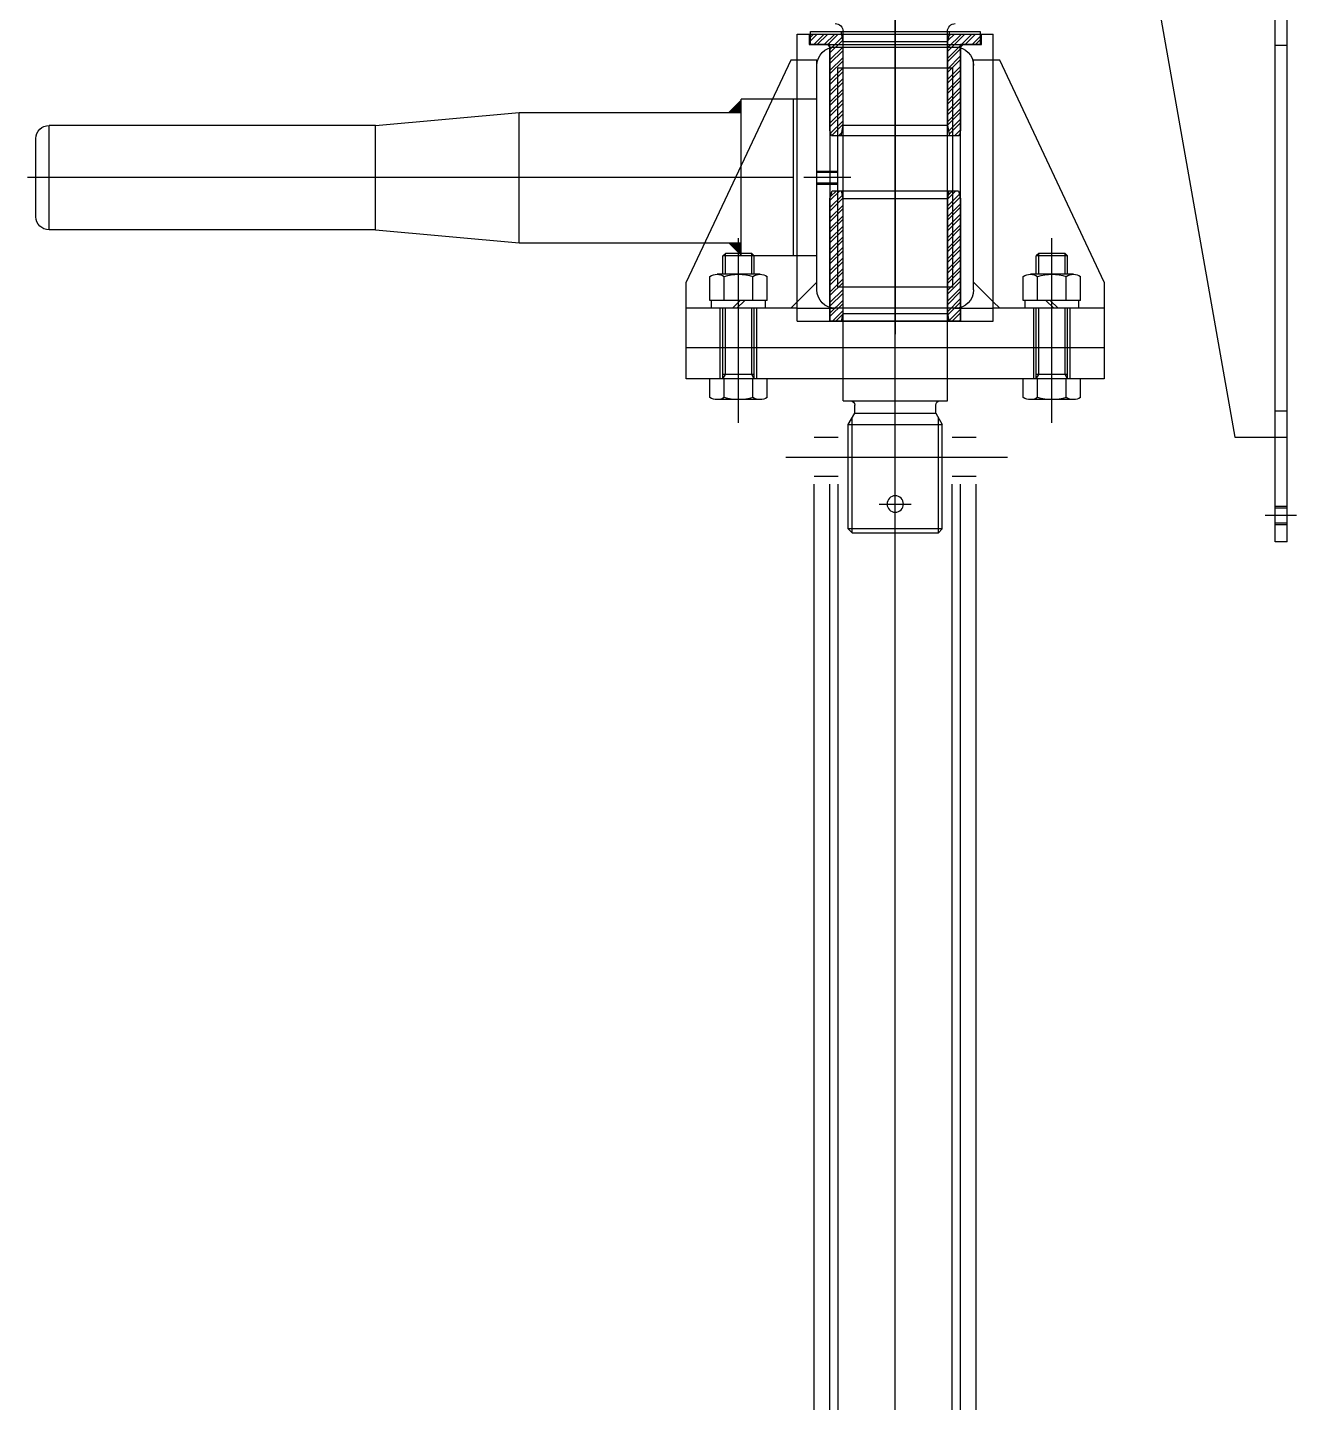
# Model space of a CAD drawing. Header units: millimetres. Extents: x 5349504 to 6791112, y -2212455 to -2153443.
# Drawn here: x 6344805 to 6345291, y -2190790 to -2190264 of the extents above; entities that cross this region are included whole.
import ezdxf
from ezdxf.xclip import XClip

# ---------------------------------------------------------------- set-up
doc = ezdxf.new("R2010")
doc.units = ezdxf.units.MM
doc.header["$LTSCALE"] = 400
doc.header["$XCLIPFRAME"] = 2
doc.linetypes.add('CEN', pattern=[62, 60, -1, 0, -1])
for name, color, linetype in [('5ELEV', 5, 'Continuous'), ('CEN', 1, 'CEN'), ('EQUIP', 8, 'Continuous'), ('GRND', 8, 'Continuous')]:
    doc.layers.add(name, color=color, linetype=linetype)

# ---------------------------------------------------------------- blocks, each defined once
blk = doc.blocks.new('A$C5CA50DE0')
at = {"layer": 'EQUIP'}
for p, q in [((32.5, 55), (32.5, 0)), ((52.5, 43.5), (12.5, 43.5)), ((52.5, 11.5), (12.5, 11.5))]:
    blk.add_line(p, q, dxfattribs=at)
blk.add_lwpolyline([(65, 47.5), (65, 42.5), (57.5, 42.5), (57.5, 9.5), (56.96, 7.5), (8.04, 7.5), (7.5, 9.5), (7.5, 42.5), (0, 42.5), (0, 47.5)], close=True, dxfattribs=at)
blk.add_lwpolyline([(11.79, 7.5), (12.5, 11.5), (12.5, 43.5), (11.79, 47.5, -0.002444)], format="xyb", dxfattribs=at)
blk.add_lwpolyline([(53.21, 47.5), (52.5, 43.5), (52.5, 11.5), (53.21, 7.5)], dxfattribs=at)
blk = doc.blocks.new('A$C21BF3C04')
at = {"layer": 'EQUIP'}
for p, q in [((25, 65), (25, 0)), ((45, 54.5), (5, 54.5)), ((45, 10.5), (5, 10.5))]:
    blk.add_line(p, q, dxfattribs=at)
blk.add_lwpolyline([(50, 57.5), (50, 10.5), (49.2, 7.5), (0.8, 7.5), (0, 10.5), (0, 57.5)], close=True, dxfattribs=at)
blk.add_lwpolyline([(4.47, 7.5), (5, 10.5), (5, 54.5), (4.47, 57.5, 47)], format="xyb", dxfattribs=at)
blk.add_lwpolyline([(45.53, 57.5), (45, 54.5), (45, 10.5), (45.53, 7.5)], dxfattribs=at)
blk = doc.blocks.new('A$C75BE7ED2')
at = {"layer": 'EQUIP', "ltscale": 0.5}
h = blk.add_hatch(dxfattribs=at)
h.set_pattern_fill('ANSI32', color=256, scale=0.3)
h.set_pattern_definition([(45, (4479.571, 3938.552), (-2.0205576, 2.0205576), []), (45, (4480.918, 3938.552), (-2.0205576, 2.0205576), [])])
h.paths.add_polyline_path([(17.5, 54.5), (16.97, 57.5), (13.3, 57.5), (12.5, 54.5), (12.5, 7.5), (16.97, 7.5), (17.5, 10.5)])
h.paths.add_polyline_path([(62.5, 54.5), (61.7, 57.5), (58.03, 57.5), (57.5, 54.5), (57.5, 10.5), (58.03, 7.5), (62.5, 7.5)])
h.paths.add_polyline_path([(57.5, 112.5), (57.5, 82.5), (58.21, 78.5), (61.96, 78.5), (62.5, 80.5), (62.5, 112.5)])
h.paths.add_polyline_path([(70, 117.5), (58.03, 117.5), (57.5, 114.5), (57.5, 113.5), (62.5, 113.5), (62.5, 113.5), (70, 113.5)])
h.paths.add_polyline_path([(62.5, 113.5), (57.5, 113.5), (57.5, 112.5), (62.5, 112.5)])
h.paths.add_polyline_path([(16.97, 117.5), (5, 117.5), (5, 113.5), (12.5, 113.5), (17.5, 113.5), (17.5, 114.5)])
h.paths.add_polyline_path([(17.5, 113.5), (12.5, 113.5), (12.5, 112.5), (12.5, 112.5), (17.5, 112.5)])
h.paths.add_polyline_path([(17.5, 112.5), (12.5, 112.5), (12.5, 80.5), (13.04, 78.5), (16.79, 78.5), (17.5, 82.5)])
at = {"layer": 'EQUIP'}
for p, q in [((37.5, 122.5), (37.5, 2.5)), ((0, 117.5), (37.5, 117.5)), ((0, 7.5), (0, 117.5)), ((4.5, 117.5), (4.5, 113.5)), ((37.5, 117.5), (75, 117.5)), ((70.5, 113.5), (70.5, 117.5)), ((75, 7.5), (75, 117.5)), ((4.5, 113.5), (37.5, 113.5)), ((11.5, 113.5), (12.5, 112.5)), ((12.5, 112.5), (37.5, 112.5)), ((37.5, 113.5), (70.5, 113.5)), ((37.5, 112.5), (62.5, 112.5)), ((62.5, 112.5), (63.5, 113.5)), ((0, 7.5), (37.5, 7.5)), ((37.5, 7.5), (75, 7.5))]:
    blk.add_line(p, q, dxfattribs=at)
at = {"layer": 'EQUIP', "color": 5, "ltscale": 0.3}
for p, q in [((12.5, 112.5), (12.5, 7.5)), ((62.5, 7.5), (62.5, 112.5))]:
    blk.add_line(p, q, dxfattribs=at)
at = {"layer": 'EQUIP'}
blk.add_blockref('A$C5CA50DE0', (5, 71), dxfattribs=at)
at = {"layer": 'EQUIP', "rotation": 180}
blk.add_blockref('A$C21BF3C04', (62.5, 65), dxfattribs=at)
blk = doc.blocks.new('BL-EQ-SECT_1_20230313')
at = {"layer": 'EQUIP'}
for p, q in [((24682.74, 8478.04), (24682.74, 11555.25)), ((24532.74, 10715.59), (24532.74, 10975.59)), ((24537.24, 10715.59), (24537.24, 10955.59)), ((24582.74, 10925.59), (24552.74, 10755.59)), ((24662.74, 10769.54), (24662.74, 10911.04)), ((24702.74, 10769.54), (24702.74, 10911.04)), ((24532.74, 10905.59), (24537.24, 10905.59)), ((24645.24, 10800.04), (24645.24, 10910.04)), ((24720.24, 10910.04), (24645.24, 10910.04)), ((24649.74, 10906.04), (24649.74, 10910.04)), ((24715.74, 10906.04), (24649.74, 10906.04)), ((24657.74, 10905.04), (24656.74, 10906.04)), ((24708.74, 10906.04), (24707.74, 10905.04)), ((24715.74, 10910.04), (24715.74, 10906.04)), ((24720.24, 10800.04), (24720.24, 10910.04)), ((24707.74, 10905.04), (24657.74, 10905.04)), ((24657.74, 10800.04), (24657.74, 10905.04)), ((24707.74, 10905.04), (24707.74, 10800.04)), ((24602.74, 10815.04), (24642.74, 10900.04)), ((24642.74, 10900.04), (24652.74, 10900.04)), ((24652.74, 10812.04), (24652.74, 10900.04)), ((24704.74, 10897.04), (24660.74, 10897.04)), ((24660.74, 10813.04), (24660.74, 10897.04)), ((24704.74, 10813.04), (24704.74, 10897.04)), ((24712.74, 10900.04), (24722.74, 10900.04)), ((24712.74, 10812.04), (24712.74, 10900.04)), ((24722.74, 10900.04), (24762.74, 10815.04)), ((24712.74, 10885.04), (24741.74, 10885.04)), ((24826.74, 10880.04), (24741.74, 10880.04)), ((24826.74, 10830.04), (24826.74, 10880.04)), ((24881.74, 10875.04), (24826.74, 10880.04)), ((24881.74, 10875.04), (25006.74, 10875.04)), ((24881.74, 10835.04), (24881.74, 10875.04)), ((25006.74, 10835.04), (25006.74, 10875.04)), ((25011.74, 10840.04), (25011.74, 10870.04)), ((24699.74, 10855.04), (24717.74, 10855.04)), ((24712.74, 10857.54), (24704.74, 10857.54)), ((24712.74, 10857.14), (24704.74, 10857.14)), ((24704.74, 10852.94), (24712.74, 10852.94)), ((24721.74, 10855.04), (25014.98, 10855.04)), ((24712.74, 10852.54), (24704.74, 10852.54)), ((24622.74, 10761.09), (24622.74, 10831.84)), ((24742.74, 10761.09), (24742.74, 10831.84)), ((24881.74, 10835.04), (24826.74, 10830.04)), ((24881.74, 10835.04), (25006.74, 10835.04)), ((24826.74, 10830.04), (24741.74, 10830.04)), ((24616.74, 10825.09), (24617.69, 10826.04)), ((24616.74, 10825.09), (24628.74, 10825.09)), ((24616.74, 10818.04), (24616.74, 10825.09)), ((24617.69, 10818.04), (24617.69, 10826.04)), ((24617.69, 10826.04), (24627.79, 10826.04)), ((24627.79, 10818.04), (24627.79, 10826.04)), ((24627.79, 10826.04), (24628.74, 10825.09)), ((24628.74, 10818.04), (24628.74, 10825.09)), ((24712.74, 10825.04), (24741.74, 10825.04)), ((24737.69, 10826.04), (24736.74, 10825.09)), ((24736.74, 10825.09), (24748.74, 10825.09)), ((24736.74, 10818.04), (24736.74, 10825.09)), ((24737.69, 10818.04), (24737.69, 10826.04)), ((24737.69, 10826.04), (24747.79, 10826.04)), ((24747.79, 10818.04), (24747.79, 10826.04)), ((24748.74, 10825.09), (24747.79, 10826.04)), ((24748.74, 10818.04), (24748.74, 10825.09)), ((24611.77, 10808.04), (24611.77, 10817.19)), ((24614.51, 10818.04), (24630.97, 10818.04)), ((24617.25, 10808.04), (24617.25, 10817.19)), ((24628.22, 10808.04), (24628.22, 10817.19)), ((24633.71, 10808.04), (24633.71, 10817.19)), ((24731.77, 10808.04), (24731.77, 10817.19)), ((24734.51, 10818.04), (24750.97, 10818.04)), ((24737.25, 10808.04), (24737.25, 10817.19)), ((24748.22, 10808.04), (24748.22, 10817.19)), ((24753.71, 10808.04), (24753.71, 10817.19)), ((24652.74, 10815.04), (24645.24, 10807.54)), ((24660.74, 10813.04), (24704.74, 10813.04)), ((24720.24, 10807.54), (24712.74, 10815.04)), ((24611.77, 10808.04), (24633.71, 10808.04)), ((24612.44, 10805.04), (24612.44, 10808.04)), ((24623.39, 10808.04), (24620.39, 10805.04)), ((24625.09, 10808.04), (24622.09, 10805.04)), ((24633.04, 10805.04), (24633.04, 10808.04)), ((24645.24, 10807.54), (24642.74, 10805.04)), ((24722.74, 10805.04), (24720.24, 10807.54)), ((24731.77, 10808.04), (24753.71, 10808.04)), ((24732.44, 10805.04), (24732.44, 10808.04)), ((24740.39, 10808.04), (24743.39, 10805.04)), ((24742.09, 10808.04), (24745.09, 10805.04)), ((24753.04, 10805.04), (24753.04, 10808.04)), ((24602.74, 10805.04), (24645.24, 10805.04)), ((24615.74, 10778.04), (24615.74, 10805.04)), ((24616.74, 10778.04), (24616.74, 10805.04)), ((24617.69, 10779.68), (24617.69, 10805.04)), ((24627.79, 10779.68), (24627.79, 10805.04)), ((24628.74, 10778.04), (24628.74, 10805.04)), ((24629.74, 10778.04), (24629.74, 10805.04)), ((24659.74, 10805.04), (24645.24, 10805.04)), ((24659.74, 10805.04), (24705.74, 10805.04)), ((24720.24, 10805.04), (24705.74, 10805.04)), ((24720.24, 10805.04), (24762.74, 10805.04)), ((24735.74, 10778.04), (24735.74, 10805.04)), ((24736.74, 10778.04), (24736.74, 10805.04)), ((24737.69, 10779.68), (24737.69, 10805.04)), ((24747.79, 10779.68), (24747.79, 10805.04)), ((24748.74, 10778.04), (24748.74, 10805.04)), ((24749.74, 10778.04), (24749.74, 10805.04)), ((24720.24, 10800.04), (24645.24, 10800.04)), ((24762.74, 10790.04), (24602.74, 10790.04)), ((24616.74, 10779.68), (24628.74, 10779.68)), ((24616.74, 10778.04), (24617.69, 10779.68)), ((24628.74, 10778.04), (24627.79, 10779.68)), ((24736.74, 10779.68), (24748.74, 10779.68)), ((24736.74, 10778.04), (24737.69, 10779.68)), ((24748.74, 10778.04), (24747.79, 10779.68)), ((24611.77, 10770.89), (24611.77, 10778.04)), ((24617.25, 10770.89), (24617.25, 10778.04)), ((24628.22, 10770.89), (24628.22, 10778.04)), ((24633.71, 10770.89), (24633.71, 10778.04)), ((24731.77, 10770.89), (24731.77, 10778.04)), ((24737.25, 10770.89), (24737.25, 10778.04)), ((24748.22, 10770.89), (24748.22, 10778.04)), ((24753.71, 10770.89), (24753.71, 10778.04)), ((24614.51, 10770.04), (24630.97, 10770.04)), ((24702.74, 10769.54), (24662.74, 10769.54)), ((24734.51, 10770.04), (24750.97, 10770.04)), ((24532.74, 10765.59), (24537.24, 10765.59)), ((24667.24, 10764.87), (24664.74, 10760.54)), ((24667.24, 10764.87), (24667.24, 10767.94)), ((24698.24, 10764.87), (24667.24, 10764.87)), ((24698.24, 10764.87), (24698.24, 10767.94)), ((24700.74, 10760.54), (24698.24, 10764.87)), ((24664.74, 10720.54), (24664.74, 10760.54)), ((24700.74, 10760.54), (24664.74, 10760.54)), ((24666.24, 10719.04), (24666.24, 10763.14)), ((24699.24, 10719.04), (24699.24, 10763.14)), ((24700.74, 10720.54), (24700.74, 10760.54)), ((24552.74, 10755.59), (24532.74, 10755.59)), ((24651.74, 10755.54), (24660.94, 10755.54)), ((24704.54, 10755.54), (24713.74, 10755.54)), ((24724.61, 10748.04), (24639.8, 10748.04)), ((24651.74, 10740.54), (24660.94, 10740.54)), ((24651.74, 9227.04), (24651.74, 10737.69)), ((24660.94, 9227.04), (24660.94, 10737.69)), ((24704.54, 10740.54), (24713.74, 10740.54)), ((24704.54, 9227.04), (24704.54, 10737.69)), ((24713.74, 9227.04), (24713.74, 10737.69)), ((24532.74, 10729.09), (24537.24, 10729.09)), ((24532.74, 10728.49), (24537.24, 10728.49)), ((24688.89, 10730.04), (24676.59, 10730.04)), ((24529.12, 10725.59), (24541.16, 10725.59)), ((24532.74, 10722.69), (24537.24, 10722.69)), ((24532.74, 10722.09), (24537.24, 10722.09)), ((24664.74, 10720.54), (24666.24, 10719.04)), ((24664.74, 10720.54), (24700.74, 10720.54)), ((24699.24, 10719.04), (24666.24, 10719.04)), ((24699.24, 10719.04), (24700.74, 10720.54)), ((24532.74, 10715.59), (24537.24, 10715.59))]:
    blk.add_line(p, q, dxfattribs=at)
at = {"layer": 'EQUIP', "ltscale": 0.5}
for p, q in [((24721.74, 10825.04), (24721.74, 10885.04)), ((24741.74, 10825.04), (24741.74, 10885.04))]:
    blk.add_line(p, q, dxfattribs=at)
at = {"layer": 'EQUIP'}
for points in [[(24602.74, 10815.04), (24602.74, 10778.04), (24762.74, 10778.04), (24762.74, 10815.04)], [(24657.74, 9227.04), (24657.74, 10737.69)], [(24707.74, 9227.04), (24707.74, 10737.69)]]:
    blk.add_lwpolyline(points, dxfattribs=at)
blk.add_circle((24682.74, 10730.04), 3.15, dxfattribs=at)
for centre, radius, start, end in [((24659.74, 10911.04), 3, 0, 90), ((24705.74, 10911.04), 3, 90, 180), ((24659.74, 10898.04), 7, 90, 180), ((24705.74, 10898.04), 7, 0, 90), ((25006.74, 10870.04), 5, 0, 90), ((25006.74, 10840.04), 5, 270, 0), ((24614.51, 10813.18), 4.86, 55.6158, 124.3842), ((24622.74, 10799.89), 18.15, 72.412, 107.588), ((24630.97, 10813.18), 4.86, 55.6158, 124.3842), ((24734.51, 10813.18), 4.86, 55.6158, 124.3842), ((24742.74, 10799.89), 18.15, 72.412, 107.588), ((24750.97, 10813.18), 4.86, 55.6158, 124.3842), ((24659.74, 10812.04), 7, 180, 270), ((24705.74, 10812.04), 7, 270, 0), ((24614.51, 10774.89), 4.86, 235.6158, 304.3842), ((24622.74, 10788.19), 18.15, 252.412, 287.588), ((24630.97, 10774.89), 4.86, 235.6158, 304.3842), ((24665.64, 10767.94), 1.6, 0, 90), ((24699.84, 10767.94), 1.6, 90, 180), ((24734.51, 10774.89), 4.86, 235.6158, 304.3842), ((24742.74, 10788.19), 18.15, 252.412, 287.588), ((24750.97, 10774.89), 4.86, 235.6158, 304.3842)]:
    blk.add_arc(centre, radius, start, end, dxfattribs=at)
for points in [[(24741.74, 10880.04), (24741.74, 10880.04), (24741.74, 10885.04)], [(24746.74, 10880.04), (24741.74, 10880.04), (24741.74, 10885.04)], [(24741.74, 10830.04), (24741.74, 10830.04), (24741.74, 10825.04)], [(24746.74, 10830.04), (24741.74, 10830.04), (24741.74, 10825.04)]]:
    blk.add_solid(points, dxfattribs=at)
at = {"layer": 'EQUIP', "ltscale": 0.5, "xscale": -1}
blk.add_blockref('A$C75BE7ED2', (24720.24, 10792.54), dxfattribs=at)
blk = doc.blocks.new('BL-ROOF_SECT_1')
at = {"layer": 'CEN'}
blk.add_line((82975, 4088.38), (82975, -1487.11), dxfattribs=at)

msp = doc.modelspace()

# ---------------------------------------------------------------- block references
at = {"layer": 'GRND', "xscale": -1}
msp.add_blockref('BL-EQ-SECT_1_20230313', (6369820.12, -2201176.2), dxfattribs=at)

# ---------------------------------------------------------------- next in the draw order: block references
at = {"layer": '5ELEV'}
ref = msp.add_blockref('BL-ROOF_SECT_1', (6262043.86, -2188923.6), dxfattribs=at)
XClip(ref).set_block_clipping_path([(0, -100), (97500, 4500)])

doc.saveas('drawing.dxf')
